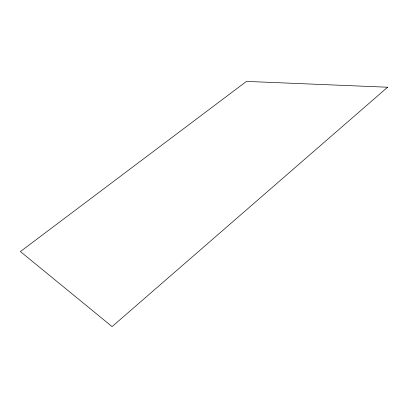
<?xml version="1.0" encoding="UTF-8"?>
<svg xmlns="http://www.w3.org/2000/svg" width="408" height="408" viewBox="0 0 408 408"><rect width="100%" height="100%" fill="white"/><g stroke="black" fill="none" stroke-linecap="round" stroke-linejoin="round"><path stroke-width="0.61" d="M387.6 87.225L112.083 326.599L20.4 251.568L246.468 81.401L387.6 87.225"/></g></svg>
